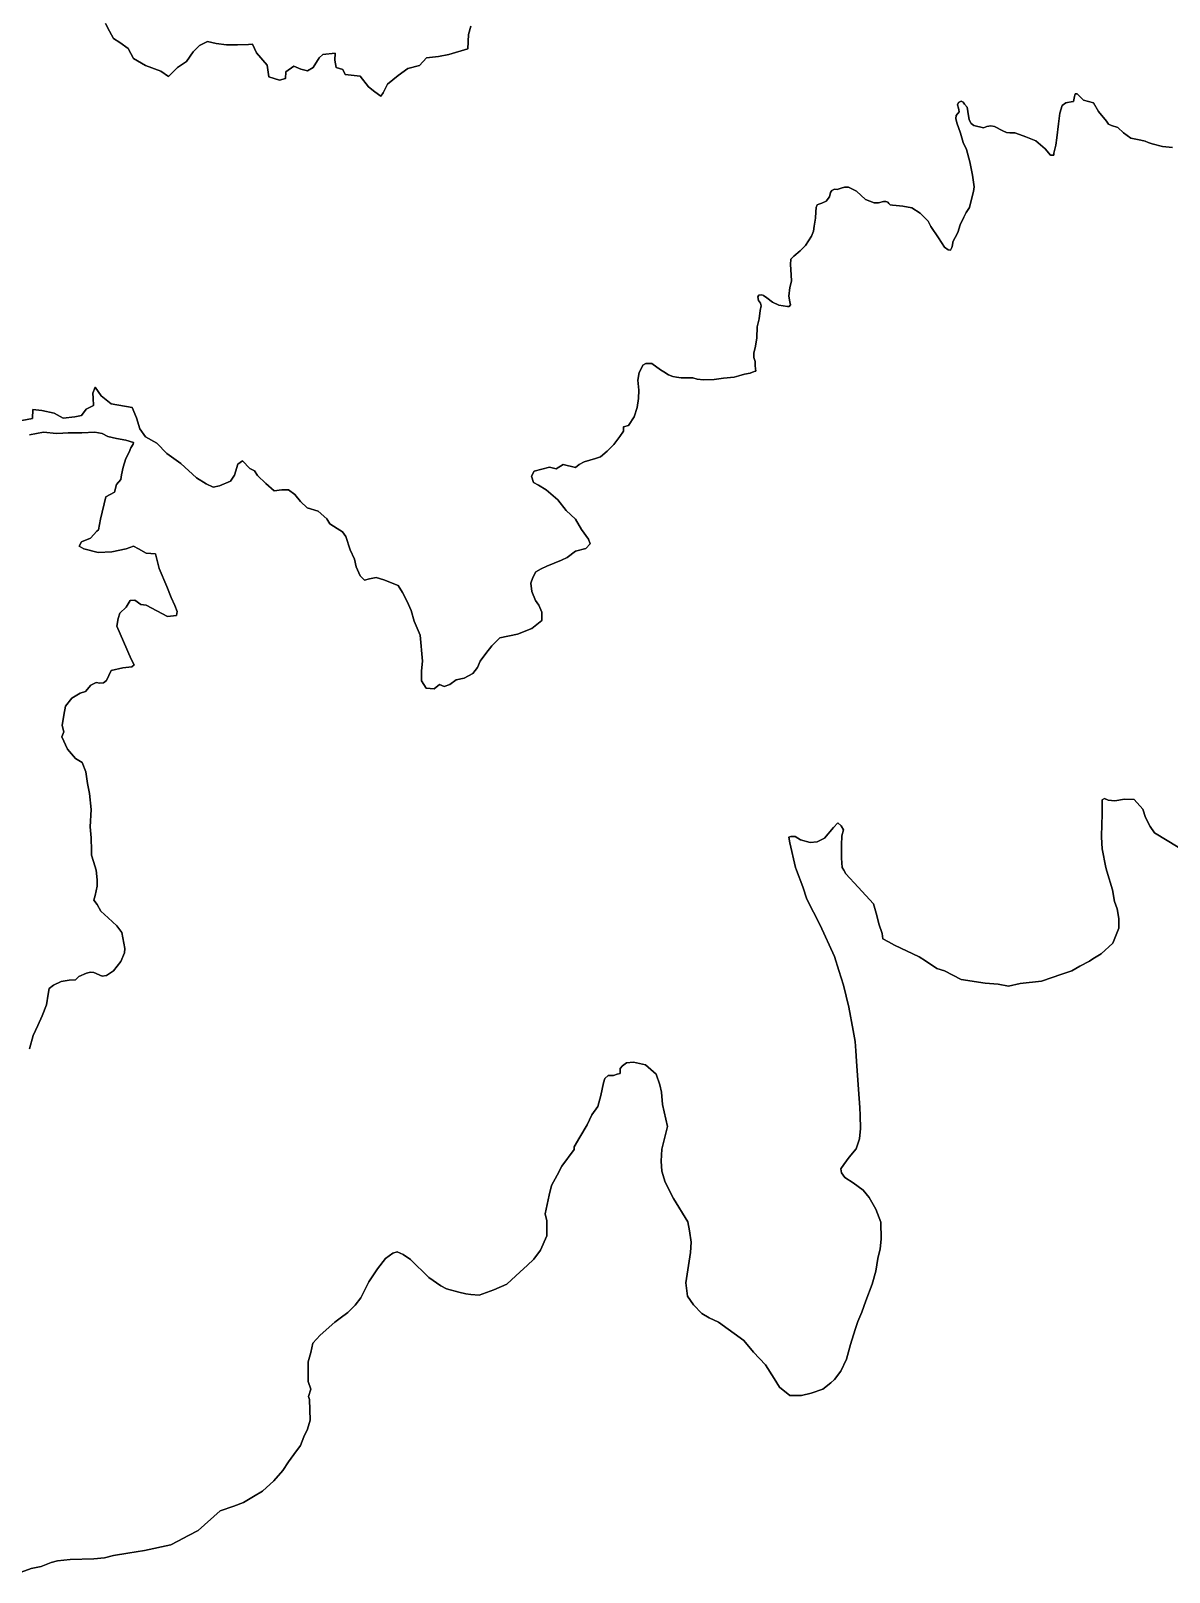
# Model space of a CAD drawing. Header units: inches. Extents: x 141448 to 685535, y 3466439 to 4099221.
# Drawn here: x 452158 to 455704, y 3808095 to 3812897 of the extents above; entities that cross this region are included whole.
import ezdxf

# ---------------------------------------------------------------- set-up
doc = ezdxf.new("R2010")
doc.units = ezdxf.units.IN
doc.header["$MEASUREMENT"] = 0
doc.layers.add('az_county', color=7, linetype='Continuous')

msp = doc.modelspace()

# ---------------------------------------------------------------- linework, layer by layer
at = {"layer": 'az_county'}
for points in [[(453528.75, 3812911.25), (453521.25, 3812885.25), (453519.25, 3812841.25), (453460.53125, 3812823.75), (453427.53125, 3812817.25), (453390.84375, 3812812.75), (453368.84375, 3812789.25), (453332.125, 3812779.25), (453302.75, 3812757.75), (453269.03125, 3812730.5), (453256.125, 3812704.25), (453248.125, 3812693.75), (453229.34375, 3812707.25), (453209.84375, 3812722.25), (453183.75, 3812755.25), (453137.34375, 3812761), (453129.53125, 3812776.75), (453109.4375, 3812782.5), (453104.75, 3812805.25), (453106.625, 3812827.25), (453068.125, 3812823), (453056.53125, 3812812.75), (453038.03125, 3812782.75), (453020.34375, 3812772.5), (452999.53125, 3812777.25), (452977.03125, 3812786.75), (452952.53125, 3812769), (452951.25, 3812748.75), (452932.25, 3812743.5), (452899.34375, 3812754), (452894.03125, 3812790.25), (452860.75, 3812828.75), (452848.625, 3812855), (452835.84375, 3812854.5), (452801.625, 3812853.25), (452767.4375, 3812853.5), (452735.75, 3812857.25), (452708.84375, 3812864.25), (452683.84375, 3812851.25), (452663.53125, 3812831.25), (452643.34375, 3812801.5), (452615.125, 3812783.25), (452586.9375, 3812754.75), (452563.25, 3812771.75), (452515.75, 3812789.25), (452478.03125, 3812811.25), (452461.625, 3812841.75), (452435.53125, 3812861), (452415.4375, 3812873.25), (452402.75, 3812895.75), (452390.625, 3812919.75)], [(452390.625, 3812919.75), (452402.75, 3812895.75), (452415.4375, 3812873.25), (452435.53125, 3812861), (452461.625, 3812841.75), (452478.03125, 3812811.25), (452515.75, 3812789.25), (452563.25, 3812771.75), (452586.9375, 3812754.75), (452615.125, 3812783.25), (452643.34375, 3812801.5), (452663.53125, 3812831.25), (452683.84375, 3812851.25), (452708.84375, 3812864.25), (452735.75, 3812857.25), (452767.4375, 3812853.5), (452801.625, 3812853.25), (452835.84375, 3812854.5), (452848.625, 3812855), (452860.75, 3812828.75), (452894.03125, 3812790.25), (452899.34375, 3812754), (452932.25, 3812743.5), (452951.25, 3812748.75), (452952.53125, 3812769), (452977.03125, 3812786.75), (452999.53125, 3812777.25), (453020.34375, 3812772.5), (453038.03125, 3812782.75), (453056.53125, 3812812.75), (453068.125, 3812823), (453106.625, 3812827.25), (453104.75, 3812805.25), (453109.4375, 3812782.5), (453129.53125, 3812776.75), (453137.34375, 3812761), (453183.75, 3812755.25), (453209.84375, 3812722.25), (453229.34375, 3812707.25), (453248.125, 3812693.75), (453256.125, 3812704.25), (453269.03125, 3812730.5), (453302.75, 3812757.75), (453332.125, 3812779.25), (453368.84375, 3812789.25), (453390.84375, 3812812.75), (453427.53125, 3812817.25), (453460.53125, 3812823.75), (453519.25, 3812841.25), (453521.25, 3812885.25), (453528.75, 3812911.25)], [(452129.53125, 3811683.25), (452163.03125, 3811689.25), (452164.4375, 3811717.5), (452191.84375, 3811713.75), (452230.84375, 3811705.75), (452258.34375, 3811690.25), (452295.53125, 3811695), (452316.34375, 3811698.75), (452330.4375, 3811718.75), (452353.75, 3811730.25), (452351.9375, 3811752.25), (452351.4375, 3811768.25), (452358.25, 3811786.5), (452377.625, 3811759.5), (452408.625, 3811735.5), (452473.84375, 3811723.75), (452487.125, 3811691.25), (452497.34375, 3811656.75), (452515.53125, 3811631.75), (452550.84375, 3811612.75), (452581.25, 3811580.25), (452625.53125, 3811548.75), (452674.25, 3811504), (452704.03125, 3811485.5), (452725.84375, 3811475), (452746.03125, 3811479.75), (452779.75, 3811494.25), (452792.03125, 3811513.25), (452803.125, 3811546.75), (452817.84375, 3811557.25), (452840.34375, 3811533.25), (452854.9375, 3811525.75), (452864.625, 3811511.25), (452890.125, 3811486.75), (452915.625, 3811463.75), (452940.03125, 3811467.5), (452960.25, 3811467.25), (452980.84375, 3811452.75), (452998.4375, 3811430.5), (453019.125, 3811410.75), (453053.25, 3811401), (453080.03125, 3811377), (453089.625, 3811361.25), (453112.25, 3811346.25), (453129.25, 3811336.5), (453139.53125, 3811321.25), (453153.34375, 3811280.25), (453166.625, 3811251.25), (453171.34375, 3811227.5), (453184.03125, 3811198.75), (453197.4375, 3811185.25), (453213.34375, 3811190), (453234.03125, 3811194.25), (453257.25, 3811186.25), (453302.34375, 3811168.75), (453316.25, 3811147.5), (453330.75, 3811118.75), (453342.84375, 3811091.25), (453351.84375, 3811057.5), (453370.53125, 3811014.75), (453378.03125, 3810933.25), (453374.84375, 3810903.25), (453375.34375, 3810872.25), (453389.84375, 3810848.75), (453414.84375, 3810847.5), (453430.75, 3810860.25), (453445.34375, 3810854.75), (453463.125, 3810860.25), (453482.75, 3810875.25), (453508.34375, 3810880.25), (453534.75, 3810894.75), (453550.03125, 3810913.75), (453558.03125, 3810933.75), (453575.25, 3810956.75), (453593.75, 3810981.25), (453619.4375, 3811006.25), (453673.84375, 3811017.75), (453718.4375, 3811035.25), (453749.75, 3811060.25), (453750.4375, 3811085.75), (453740.125, 3811107.75), (453729.84375, 3811122), (453718.34375, 3811150.25), (453715.53125, 3811176.5), (453721.625, 3811193.5), (453730.84375, 3811211.25), (453748.03125, 3811221), (453765.75, 3811229.5), (453811.03125, 3811247.75), (453828.75, 3811256.75), (453854.34375, 3811275.5), (453887.53125, 3811284.75), (453900.34375, 3811298.75), (453894.9375, 3811313.75), (453873.125, 3811343.25), (453854.53125, 3811375.75), (453825.25, 3811402.75), (453799.75, 3811436), (453763.84375, 3811466.75), (453739.53125, 3811482), (453723.75, 3811490), (453717.75, 3811509.75), (453726.34375, 3811524.75), (453774.03125, 3811537.5), (453794.125, 3811532), (453816.75, 3811546.5), (453854.84375, 3811536.5), (453866.25, 3811545.75), (453881.53125, 3811554.25), (453916.9375, 3811564.5), (453932.25, 3811570), (453953.03125, 3811587.75), (453974.53125, 3811608.75), (453992.9375, 3811632.75), (454003.9375, 3811649.75), (454004.03125, 3811663.75), (454019.9375, 3811667.25), (454037.75, 3811694), (454046.9375, 3811723.25), (454051.34375, 3811752), (454052.03125, 3811777.75), (454049.03125, 3811808.75), (454052.84375, 3811832.75), (454062.625, 3811850.25), (454065.03125, 3811855.25), (454074.25, 3811860.25), (454084.03125, 3811860.25), (454093.125, 3811860.25), (454119.9375, 3811841.25), (454129.75, 3811834.75), (454144.34375, 3811825.75), (454158.34375, 3811820.25), (454169.25, 3811817.75), (454183.9375, 3811815.75), (454204.03125, 3811816.25), (454220.53125, 3811816.25), (454233.9375, 3811812), (454254.03125, 3811810.25), (454287.03125, 3811811.25), (454316.34375, 3811814.75), (454348.625, 3811818.25), (454363.34375, 3811821.75), (454381.03125, 3811827.25), (454399.34375, 3811831), (454411.53125, 3811835.25), (454416.4375, 3811837), (454415.84375, 3811845), (454414.625, 3811853.5), (454414.03125, 3811867), (454410.4375, 3811879.25), (454410.53125, 3811892.75), (454415.4375, 3811914.75), (454419.25, 3811940.25), (454421.125, 3811974.5), (454427.34375, 3812000.25), (454429.84375, 3812025.75), (454433.53125, 3812040.5), (454431.125, 3812048.5), (454424.4375, 3812057.25), (454423.25, 3812068.75), (454425.75, 3812073), (454434.84375, 3812074.75), (454440.34375, 3812072.75), (454451.34375, 3812064.75), (454468.9375, 3812052), (454488.4375, 3812042.25), (454515.34375, 3812037.75), (454520.75, 3812038.25), (454524.4375, 3812043.75), (454522.03125, 3812053.25), (454519.75, 3812070.25), (454522.84375, 3812097.75), (454527.75, 3812116.75), (454526.53125, 3812136.75), (454524.84375, 3812169.25), (454526.125, 3812185.25), (454535.34375, 3812195.5), (454554.84375, 3812211.75), (454570.84375, 3812227.75), (454589.84375, 3812257.75), (454595.9375, 3812272.75), (454598.4375, 3812288.75), (454602.84375, 3812313.25), (454603.53125, 3812333.25), (454604.125, 3812346.25), (454607.84375, 3812354.75), (454612.75, 3812357.25), (454621.84375, 3812360.25), (454635.9375, 3812366.25), (454646.34375, 3812380.25), (454649.4375, 3812393.75), (454653.125, 3812399.75), (454661.625, 3812403.5), (454670.25, 3812402.25), (454682.4375, 3812406.5), (454692.84375, 3812409.5), (454705.03125, 3812409.5), (454730.53125, 3812397.25), (454758.53125, 3812372), (454785.34375, 3812361.5), (454798.84375, 3812360.75), (454814.03125, 3812365.25), (454821.34375, 3812365), (454827.53125, 3812363.75), (454831.125, 3812359.5), (454835.34375, 3812355.25), (454842.03125, 3812354), (454853.75, 3812352.75), (454875.03125, 3812351.25), (454903.03125, 3812345.75), (454928.625, 3812328.75), (454953.53125, 3812304.25), (454961.4375, 3812287.75), (454985.125, 3812252), (455003.9375, 3812223.25), (455016.125, 3812214.75), (455022.84375, 3812213.25), (455027.125, 3812222), (455029.53125, 3812229.25), (455030.25, 3812238.5), (455032.03125, 3812244), (455037.625, 3812253.25), (455045.53125, 3812268.25), (455053.53125, 3812292.75), (455064.625, 3812316), (455071.34375, 3812331.25), (455081.84375, 3812346.5), (455089.84375, 3812377), (455094.84375, 3812396.5), (455096.75, 3812411.25), (455091.34375, 3812447.25), (455082.84375, 3812488.75), (455073.25, 3812527.25), (455062.34375, 3812549.5), (455054.53125, 3812577.75), (455042.34375, 3812610), (455039.34375, 3812623.5), (455040.625, 3812633.25), (455049.84375, 3812644.75), (455048.625, 3812651), (455048.03125, 3812656.5), (455045.03125, 3812666.25), (455048.03125, 3812674.25), (455056.03125, 3812677.75), (455062.125, 3812674.75), (455066.34375, 3812668.75), (455074.84375, 3812658.75), (455077.34375, 3812645.25), (455080.84375, 3812620.25), (455086.9375, 3812608.75), (455096.03125, 3812601.75), (455125.9375, 3812594.5), (455135.75, 3812598.75), (455148.53125, 3812601.25), (455160.125, 3812599.25), (455185.75, 3812585.75), (455197.84375, 3812580.25), (455208.25, 3812579.5), (455223.53125, 3812578.75), (455238.125, 3812574), (455257.625, 3812566.5), (455289.34375, 3812554.25), (455317.84375, 3812529.75), (455334.9375, 3812510), (455344.75, 3812509.25), (455344.75, 3812516.25), (455351.53125, 3812540.5), (455354.03125, 3812563.25), (455359.625, 3812607.25), (455364.03125, 3812640.75), (455370.84375, 3812664), (455381.84375, 3812672.5), (455387.84375, 3812673.25), (455398.84375, 3812675.5), (455406.25, 3812677.25), (455407.4375, 3812682.25), (455409.34375, 3812692), (455411.25, 3812700.5), (455417.84375, 3812700.5), (455437.34375, 3812680.75), (455468.53125, 3812672.25), (455483.625, 3812645.25), (455509.125, 3812615.75), (455515.25, 3812606.75), (455524.34375, 3812601.75), (455543.84375, 3812595.5), (455561.53125, 3812579), (455585.25, 3812563), (455616.34375, 3812556.25), (455629.125, 3812553.75), (455638.84375, 3812549.25), (455651.03125, 3812544.5), (455683.34375, 3812537), (455714.4375, 3812533.25)], [(455714.4375, 3812533.25), (455683.34375, 3812537), (455651.03125, 3812544.5), (455638.84375, 3812549.25), (455629.125, 3812553.75), (455616.34375, 3812556.25), (455585.25, 3812563), (455561.53125, 3812579), (455543.84375, 3812595.5), (455524.34375, 3812601.75), (455515.25, 3812606.75), (455509.125, 3812615.75), (455483.625, 3812645.25), (455468.53125, 3812672.25), (455437.34375, 3812680.75), (455417.84375, 3812700.5), (455411.25, 3812700.5), (455409.34375, 3812692), (455407.4375, 3812682.25), (455406.25, 3812677.25), (455398.84375, 3812675.5), (455387.84375, 3812673.25), (455381.84375, 3812672.5), (455370.84375, 3812664), (455364.03125, 3812640.75), (455359.625, 3812607.25), (455354.03125, 3812563.25), (455351.53125, 3812540.5), (455344.75, 3812516.25), (455344.75, 3812509.25), (455334.9375, 3812510), (455317.84375, 3812529.75), (455289.34375, 3812554.25), (455257.625, 3812566.5), (455238.125, 3812574), (455223.53125, 3812578.75), (455208.25, 3812579.5), (455197.84375, 3812580.25), (455185.75, 3812585.75), (455160.125, 3812599.25), (455148.53125, 3812601.25), (455135.75, 3812598.75), (455125.9375, 3812594.5), (455096.03125, 3812601.75), (455086.9375, 3812608.75), (455080.84375, 3812620.25), (455077.34375, 3812645.25), (455074.84375, 3812658.75), (455066.34375, 3812668.75), (455062.125, 3812674.75), (455056.03125, 3812677.75), (455048.03125, 3812674.25), (455045.03125, 3812666.25), (455048.03125, 3812656.5), (455048.625, 3812651), (455049.84375, 3812644.75), (455040.625, 3812633.25), (455039.34375, 3812623.5), (455042.34375, 3812610), (455054.53125, 3812577.75), (455062.34375, 3812549.5), (455073.25, 3812527.25), (455082.84375, 3812488.75), (455091.34375, 3812447.25), (455096.75, 3812411.25), (455094.84375, 3812396.5), (455089.84375, 3812377), (455081.84375, 3812346.5), (455071.34375, 3812331.25), (455064.625, 3812316), (455053.53125, 3812292.75), (455045.53125, 3812268.25), (455037.625, 3812253.25), (455032.03125, 3812244), (455030.25, 3812238.5), (455029.53125, 3812229.25), (455027.125, 3812222), (455022.84375, 3812213.25), (455016.125, 3812214.75), (455003.9375, 3812223.25), (454985.125, 3812252), (454961.4375, 3812287.75), (454953.53125, 3812304.25), (454928.625, 3812328.75), (454903.03125, 3812345.75), (454875.03125, 3812351.25), (454853.75, 3812352.75), (454842.03125, 3812354), (454835.34375, 3812355.25), (454831.125, 3812359.5), (454827.53125, 3812363.75), (454821.34375, 3812365), (454814.03125, 3812365.25), (454798.84375, 3812360.75), (454785.34375, 3812361.5), (454758.53125, 3812372), (454730.53125, 3812397.25), (454705.03125, 3812409.5), (454692.84375, 3812409.5), (454682.4375, 3812406.5), (454670.25, 3812402.25), (454661.625, 3812403.5), (454653.125, 3812399.75), (454649.4375, 3812393.75), (454646.34375, 3812380.25), (454635.9375, 3812366.25), (454621.84375, 3812360.25), (454612.75, 3812357.25), (454607.84375, 3812354.75), (454604.125, 3812346.25), (454603.53125, 3812333.25), (454602.84375, 3812313.25), (454598.4375, 3812288.75), (454595.9375, 3812272.75), (454589.84375, 3812257.75), (454570.84375, 3812227.75), (454554.84375, 3812211.75), (454535.34375, 3812195.5), (454526.125, 3812185.25), (454524.84375, 3812169.25), (454526.53125, 3812136.75), (454527.75, 3812116.75), (454522.84375, 3812097.75), (454519.75, 3812070.25), (454522.03125, 3812053.25), (454524.4375, 3812043.75), (454520.75, 3812038.25), (454515.34375, 3812037.75), (454488.4375, 3812042.25), (454468.9375, 3812052), (454451.34375, 3812064.75), (454440.34375, 3812072.75), (454434.84375, 3812074.75), (454425.75, 3812073), (454423.25, 3812068.75), (454424.4375, 3812057.25), (454431.125, 3812048.5), (454433.53125, 3812040.5), (454429.84375, 3812025.75), (454427.34375, 3812000.25), (454421.125, 3811974.5), (454419.25, 3811940.25), (454415.4375, 3811914.75), (454410.53125, 3811892.75), (454410.4375, 3811879.25), (454414.03125, 3811867), (454414.625, 3811853.5), (454415.84375, 3811845), (454416.4375, 3811837), (454411.53125, 3811835.25), (454399.34375, 3811831), (454381.03125, 3811827.25), (454363.34375, 3811821.75), (454348.625, 3811818.25), (454316.34375, 3811814.75), (454287.03125, 3811811.25), (454254.03125, 3811810.25), (454233.9375, 3811812), (454220.53125, 3811816.25), (454204.03125, 3811816.25), (454183.9375, 3811815.75), (454169.25, 3811817.75), (454158.34375, 3811820.25), (454144.34375, 3811825.75), (454129.75, 3811834.75), (454119.9375, 3811841.25), (454093.125, 3811860.25), (454084.03125, 3811860.25), (454074.25, 3811860.25), (454065.03125, 3811855.25), (454062.625, 3811850.25), (454052.84375, 3811832.75), (454049.03125, 3811808.75), (454052.03125, 3811777.75), (454051.34375, 3811752), (454046.9375, 3811723.25), (454037.75, 3811694), (454019.9375, 3811667.25), (454004.03125, 3811663.75), (454003.9375, 3811649.75), (453992.9375, 3811632.75), (453974.53125, 3811608.75), (453953.03125, 3811587.75), (453932.25, 3811570), (453916.9375, 3811564.5), (453881.53125, 3811554.25), (453866.25, 3811545.75), (453854.84375, 3811536.5), (453816.75, 3811546.5), (453794.125, 3811532), (453774.03125, 3811537.5), (453726.34375, 3811524.75), (453717.75, 3811509.75), (453723.75, 3811490), (453739.53125, 3811482), (453763.84375, 3811466.75), (453799.75, 3811436), (453825.25, 3811402.75), (453854.53125, 3811375.75), (453873.125, 3811343.25), (453894.9375, 3811313.75), (453900.34375, 3811298.75), (453887.53125, 3811284.75), (453854.34375, 3811275.5), (453828.75, 3811256.75), (453811.03125, 3811247.75), (453765.75, 3811229.5), (453748.03125, 3811221), (453730.84375, 3811211.25), (453721.625, 3811193.5), (453715.53125, 3811176.5), (453718.34375, 3811150.25), (453729.84375, 3811122), (453740.125, 3811107.75), (453750.4375, 3811085.75), (453749.75, 3811060.25), (453718.4375, 3811035.25), (453673.84375, 3811017.75), (453619.4375, 3811006.25), (453593.75, 3810981.25), (453575.25, 3810956.75), (453558.03125, 3810933.75), (453550.03125, 3810913.75), (453534.75, 3810894.75), (453508.34375, 3810880.25), (453482.75, 3810875.25), (453463.125, 3810860.25), (453445.34375, 3810854.75), (453430.75, 3810860.25), (453414.84375, 3810847.5), (453389.84375, 3810848.75), (453375.34375, 3810872.25), (453374.84375, 3810903.25), (453378.03125, 3810933.25), (453370.53125, 3811014.75), (453351.84375, 3811057.5), (453342.84375, 3811091.25), (453330.75, 3811118.75), (453316.25, 3811147.5), (453302.34375, 3811168.75), (453257.25, 3811186.25), (453234.03125, 3811194.25), (453213.34375, 3811190), (453197.4375, 3811185.25), (453184.03125, 3811198.75), (453171.34375, 3811227.5), (453166.625, 3811251.25), (453153.34375, 3811280.25), (453139.53125, 3811321.25), (453129.25, 3811336.5), (453112.25, 3811346.25), (453089.625, 3811361.25), (453080.03125, 3811377), (453053.25, 3811401), (453019.125, 3811410.75), (452998.4375, 3811430.5), (452980.84375, 3811452.75), (452960.25, 3811467.25), (452940.03125, 3811467.5), (452915.625, 3811463.75), (452890.125, 3811486.75), (452864.625, 3811511.25), (452854.9375, 3811525.75), (452840.34375, 3811533.25), (452817.84375, 3811557.25), (452803.125, 3811546.75), (452792.03125, 3811513.25), (452779.75, 3811494.25), (452746.03125, 3811479.75), (452725.84375, 3811475), (452704.03125, 3811485.5), (452674.25, 3811504), (452625.53125, 3811548.75), (452581.25, 3811580.25), (452550.84375, 3811612.75), (452515.53125, 3811631.75), (452497.34375, 3811656.75), (452487.125, 3811691.25), (452473.84375, 3811723.75), (452408.625, 3811735.5), (452377.625, 3811759.5), (452358.25, 3811786.5), (452351.4375, 3811768.25), (452351.9375, 3811752.25), (452353.75, 3811730.25), (452330.4375, 3811718.75), (452316.34375, 3811698.75), (452295.53125, 3811695), (452258.34375, 3811690.25), (452230.84375, 3811705.75), (452191.84375, 3811713.75), (452164.4375, 3811717.5), (452163.03125, 3811689.25), (452129.53125, 3811683.25)], [(452154.03125, 3809725.75), (452165.25, 3809766.75), (452179.4375, 3809798.75), (452193.03125, 3809828.75), (452206.625, 3809862.25), (452211.75, 3809896), (452214.84375, 3809913.75), (452228.34375, 3809924.25), (452252.53125, 3809935.5), (452277.84375, 3809939.25), (452297.34375, 3809940.25), (452307.125, 3809950.75), (452331.625, 3809961.75), (452344.4375, 3809964), (452354.25, 3809963.75), (452380.34375, 3809952.25), (452393.84375, 3809954), (452415.84375, 3809968.75), (452438.53125, 3809997.75), (452450.34375, 3810024.75), (452451.03125, 3810038.25), (452441.4375, 3810088.25), (452425.75, 3810108.5), (452398.9375, 3810133.75), (452375.84375, 3810154), (452364.34375, 3810174.75), (452354.03125, 3810188.75), (452358.4375, 3810203.75), (452364.75, 3810232.25), (452364.75, 3810251.75), (452361.25, 3810282.25), (452352.84375, 3810309.25), (452346.84375, 3810329), (452347.53125, 3810343.75), (452346.53125, 3810382.75), (452343.03125, 3810417), (452345.75, 3810471.25), (452341.03125, 3810521), (452335.125, 3810552.25), (452329.84375, 3810588.75), (452317.75, 3810617.75), (452297.625, 3810630.5), (452272.25, 3810658.75), (452255.03125, 3810698), (452260.84375, 3810712.75), (452255.25, 3810732.75), (452261.03125, 3810764.75), (452266.125, 3810793.25), (452285.75, 3810817.75), (452312.03125, 3810833.5), (452327.9375, 3810838.75), (452345.125, 3810858.25), (452361.75, 3810866.75), (452372.625, 3810865), (452384.25, 3810865.75), (452393.4375, 3810873.5), (452408.25, 3810904.75), (452444.25, 3810913), (452472.9375, 3810915.25), (452480.34375, 3810921.5), (452470.625, 3810939.75), (452447.125, 3810994.25), (452426.03125, 3811042.75), (452430.34375, 3811066), (452435.34375, 3811082.5), (452455.53125, 3811101.25), (452467.25, 3811122.75), (452481.9375, 3811123.25), (452500.75, 3811110.25), (452517.84375, 3811107.75), (452583.53125, 3811072.25), (452611.75, 3811075.75), (452613.53125, 3811088.5), (452606.34375, 3811106.25), (452595.4375, 3811131.25), (452582.25, 3811165.75), (452558.03125, 3811222), (452546.75, 3811267.75), (452517.4375, 3811270.25), (452493.75, 3811283.25), (452477.84375, 3811292), (452454.625, 3811283.5), (452410.625, 3811273.75), (452367.34375, 3811271.75), (452322.84375, 3811283.25), (452308.84375, 3811292), (452316.25, 3811304.75), (452344.34375, 3811317), (452364.03125, 3811338.25), (452368.84375, 3811342.5), (452375.125, 3811375.5), (452391.34375, 3811445.75), (452418.25, 3811459.75), (452424.53125, 3811483.5), (452438.03125, 3811498.75), (452440.53125, 3811514), (452446.125, 3811537.25), (452453.53125, 3811564.25), (452464.625, 3811584.75), (452469.53125, 3811597.75), (452477.03125, 3811609.25), (452477.625, 3811614.75), (452453.84375, 3811622.25), (452425.25, 3811627.25), (452398.34375, 3811632.75), (452380.125, 3811642.75), (452357.53125, 3811646.5), (452316.625, 3811644.25), (452274.53125, 3811644.75), (452258.125, 3811643.75), (452237.9375, 3811642.75), (452197.03125, 3811646.5), (452153.75, 3811638.25)], [(452153.75, 3811638.25), (452197.03125, 3811646.5), (452237.9375, 3811642.75), (452258.125, 3811643.75), (452274.53125, 3811644.75), (452316.625, 3811644.25), (452357.53125, 3811646.5), (452380.125, 3811642.75), (452398.34375, 3811632.75), (452425.25, 3811627.25), (452453.84375, 3811622.25), (452477.625, 3811614.75), (452477.03125, 3811609.25), (452469.53125, 3811597.75), (452464.625, 3811584.75), (452453.53125, 3811564.25), (452446.125, 3811537.25), (452440.53125, 3811514), (452438.03125, 3811498.75), (452424.53125, 3811483.5), (452418.25, 3811459.75), (452391.34375, 3811445.75), (452375.125, 3811375.5), (452368.84375, 3811342.5), (452364.03125, 3811338.25), (452344.34375, 3811317), (452316.25, 3811304.75), (452308.84375, 3811292), (452322.84375, 3811283.25), (452367.34375, 3811271.75), (452410.625, 3811273.75), (452454.625, 3811283.5), (452477.84375, 3811292), (452493.75, 3811283.25), (452517.4375, 3811270.25), (452546.75, 3811267.75), (452558.03125, 3811222), (452582.25, 3811165.75), (452595.4375, 3811131.25), (452606.34375, 3811106.25), (452613.53125, 3811088.5), (452611.75, 3811075.75), (452583.53125, 3811072.25), (452517.84375, 3811107.75), (452500.75, 3811110.25), (452481.9375, 3811123.25), (452467.25, 3811122.75), (452455.53125, 3811101.25), (452435.34375, 3811082.5), (452430.34375, 3811066), (452426.03125, 3811042.75), (452447.125, 3810994.25), (452470.625, 3810939.75), (452480.34375, 3810921.5), (452472.9375, 3810915.25), (452444.25, 3810913), (452408.25, 3810904.75), (452393.4375, 3810873.5), (452384.25, 3810865.75), (452372.625, 3810865), (452361.75, 3810866.75), (452345.125, 3810858.25), (452327.9375, 3810838.75), (452312.03125, 3810833.5), (452285.75, 3810817.75), (452266.125, 3810793.25), (452261.03125, 3810764.75), (452255.25, 3810732.75), (452260.84375, 3810712.75), (452255.03125, 3810698), (452272.25, 3810658.75), (452297.625, 3810630.5), (452317.75, 3810617.75), (452329.84375, 3810588.75), (452335.125, 3810552.25), (452341.03125, 3810521), (452345.75, 3810471.25), (452343.03125, 3810417), (452346.53125, 3810382.75), (452347.53125, 3810343.75), (452346.84375, 3810329), (452352.84375, 3810309.25), (452361.25, 3810282.25), (452364.75, 3810251.75), (452364.75, 3810232.25), (452358.4375, 3810203.75), (452354.03125, 3810188.75), (452364.34375, 3810174.75), (452375.84375, 3810154), (452398.9375, 3810133.75), (452425.75, 3810108.5), (452441.4375, 3810088.25), (452451.03125, 3810038.25), (452450.34375, 3810024.75), (452438.53125, 3809997.75), (452415.84375, 3809968.75), (452393.84375, 3809954), (452380.34375, 3809952.25), (452354.25, 3809963.75), (452344.4375, 3809964), (452331.625, 3809961.75), (452307.125, 3809950.75), (452297.34375, 3809940.25), (452277.84375, 3809939.25), (452252.53125, 3809935.5), (452228.34375, 3809924.25), (452214.84375, 3809913.75), (452211.75, 3809896), (452206.625, 3809862.25), (452193.03125, 3809828.75), (452179.4375, 3809798.75), (452165.25, 3809766.75), (452154.03125, 3809725.75)], [(455732.53125, 3810353.5), (455658.25, 3810399), (455645.53125, 3810418), (455630.9375, 3810446.75), (455622.4375, 3810471.75), (455595.125, 3810502.5), (455564.625, 3810503.25), (455534.75, 3810497.75), (455514.53125, 3810500.25), (455503.03125, 3810505.75), (455495.75, 3810501), (455495.53125, 3810453.75), (455494.25, 3810426.25), (455493.4375, 3810385.5), (455495.84375, 3810348.25), (455507.25, 3810290.75), (455510.53125, 3810279.25), (455527.75, 3810220.75), (455534.34375, 3810184.75), (455542.25, 3810161.5), (455546.9375, 3810131.75), (455547.4375, 3810101.75), (455529.03125, 3810055.25), (455492.34375, 3810021.75), (455466.53125, 3810005.5), (455455.625, 3809998.75), (455425.75, 3809982.75), (455400.625, 3809968.25), (455369.53125, 3809958), (455306.53125, 3809936.75), (455240.03125, 3809929), (455203.4375, 3809920.75), (455171.125, 3809926.75), (455130.84375, 3809930), (455055.84375, 3809941.75), (455004.75, 3809968.25), (454980.34375, 3809976.25), (454945.625, 3809999.75), (454925.53125, 3810012), (454848.125, 3810048.25), (454829.84375, 3810058.75), (454812.25, 3810068.75), (454809.84375, 3810085.25), (454800.125, 3810115.25), (454793.53125, 3810141.25), (454783.25, 3810177.5), (454735.84375, 3810229), (454696.9375, 3810270.75), (454691.03125, 3810281.75), (454686.03125, 3810290.75), (454683.03125, 3810319.75), (454683.25, 3810360), (454684.53125, 3810388.75), (454690.03125, 3810407.75), (454682.75, 3810420.5), (454671.84375, 3810429.25), (454658.34375, 3810415.25), (454630.25, 3810381.75), (454607.53125, 3810370.75), (454585.625, 3810368.75), (454555.75, 3810376.75), (454538.75, 3810386.75), (454525.84375, 3810386.75), (454519.75, 3810385), (454522.75, 3810367.25), (454540.25, 3810290.25), (454543.25, 3810282), (454563.25, 3810230.25), (454575.84375, 3810192.25), (454617.125, 3810110.75), (454661.34375, 3810013.5), (454675.25, 3809970), (454689.75, 3809923.5), (454706.03125, 3809855), (454719.84375, 3809782.75), (454726.34375, 3809748.75), (454728.125, 3809719.25), (454729.84375, 3809686.75), (454736.25, 3809599.25), (454741.03125, 3809543.25), (454741.53125, 3809518.25), (454742.625, 3809477.25), (454739.4375, 3809445.25), (454729.53125, 3809413.75), (454707.53125, 3809388), (454690.34375, 3809365.5), (454681.25, 3809352), (454683.53125, 3809339.75), (454693.9375, 3809325.25), (454719.53125, 3809308.5), (454750.53125, 3809285.25), (454769.34375, 3809262.5), (454790.625, 3809226.25), (454805.75, 3809186), (454806.75, 3809132.25), (454803.625, 3809102.25), (454796.84375, 3809072.25), (454790.03125, 3809032.75), (454778.84375, 3808992.75), (454759.25, 3808940.25), (454746.84375, 3808905.75), (454734.53125, 3808875.75), (454726.53125, 3808850.75), (454711.75, 3808804.75), (454698.84375, 3808758.5), (454681.625, 3808721.25), (454661.34375, 3808695.75), (454650.34375, 3808685.25), (454625.34375, 3808665.75), (454589.25, 3808653.25), (454558.75, 3808645.75), (454522.75, 3808646), (454489.84375, 3808671.75), (454473.25, 3808698.25), (454446.84375, 3808741), (454409.125, 3808780.75), (454379.34375, 3808817), (454300.25, 3808874.25), (454270.9375, 3808887.75), (454248.4375, 3808901.25), (454222.84375, 3808928.25), (454203.4375, 3808955.25), (454198.03125, 3808996.25), (454213.03125, 3809091.25), (454215.53125, 3809123.75), (454210.25, 3809158.75), (454204.84375, 3809186.75), (454159.84375, 3809259), (454134.4375, 3809309.75), (454123.53125, 3809344.75), (454121.25, 3809375.25), (454123.75, 3809413.25), (454141.75, 3809484), (454126.03125, 3809552.5), (454123.125, 3809590.5), (454117.03125, 3809613.25), (454105.625, 3809646.25), (454072.75, 3809675.75), (454035.53125, 3809683.75), (454013.625, 3809682.5), (454000.75, 3809672.75), (453994.25, 3809664.75), (453994.125, 3809648.5), (453985.03125, 3809646.25), (453973.4375, 3809642.25), (453956.34375, 3809642.75), (453946.53125, 3809633), (453941.53125, 3809619.75), (453933.4375, 3809580.5), (453924.75, 3809545.75), (453905.75, 3809520.25), (453890.84375, 3809489), (453868.125, 3809450.5), (453850.53125, 3809420), (453850.53125, 3809412), (453812.125, 3809359.75), (453797.34375, 3809332.25), (453780.125, 3809299.75), (453772.625, 3809269.75), (453760.25, 3809211.75), (453765.53125, 3809189.75), (453765.9375, 3809143.25), (453745.53125, 3809098.75), (453725.34375, 3809070.25), (453704.4375, 3809050.75), (453682.34375, 3809030.75), (453641.34375, 3808992.75), (453600.34375, 3808975.25), (453555.125, 3808958.25), (453528.25, 3808960.75), (453513.03125, 3808962.75), (453491.03125, 3808967.75), (453452.75, 3808978.25), (453435.625, 3808987.75), (453397.9375, 3809012.75), (453340.84375, 3809069.25), (453317.75, 3809084.75), (453299.4375, 3809092.75), (453286.03125, 3809089), (453262.75, 3809072), (453237.53125, 3809039.75), (453211.125, 3809000.25), (453186.53125, 3808950), (453168.03125, 3808927.5), (453146.03125, 3808903.75), (453122.03125, 3808886.25), (453104.9375, 3808873.75), (453059.53125, 3808833.25), (453036.84375, 3808808.75), (453030.625, 3808779.5), (453021.9375, 3808750.75), (453021.84375, 3808724.5), (453021.9375, 3808709.25), (453022.25, 3808689), (453030.75, 3808665.25), (453023.25, 3808642.5), (453026.25, 3808632.75), (453027.75, 3808568.5), (453020.34375, 3808541.25), (453008.03125, 3808516.75), (452998.125, 3808490.25), (452977.84375, 3808462.25), (452960.625, 3808439.25), (452943.34375, 3808412.25), (452915.25, 3808380.25), (452879.625, 3808347.75), (452852.03125, 3808330.75), (452820.84375, 3808312), (452790.34375, 3808300.5), (452747.53125, 3808286), (452678.84375, 3808225.25), (452648.84375, 3808209.75), (452615.84375, 3808191.75), (452593.84375, 3808180.75), (452512.53125, 3808163.25), (452460.75, 3808154.25), (452416.03125, 3808147.25), (452388.03125, 3808140), (452353.84375, 3808137.25), (452280.53125, 3808134.25), (452241.53125, 3808130.75), (452221.9375, 3808125.25), (452190.75, 3808113.25), (452159.53125, 3808106.75), (452127.84375, 3808095.25)], [(452127.84375, 3808095.25), (452159.53125, 3808106.75), (452190.75, 3808113.25), (452221.9375, 3808125.25), (452241.53125, 3808130.75), (452280.53125, 3808134.25), (452353.84375, 3808137.25), (452388.03125, 3808140), (452416.03125, 3808147.25), (452460.75, 3808154.25), (452512.53125, 3808163.25), (452593.84375, 3808180.75), (452615.84375, 3808191.75), (452648.84375, 3808209.75), (452678.84375, 3808225.25), (452747.53125, 3808286), (452790.34375, 3808300.5), (452820.84375, 3808312), (452852.03125, 3808330.75), (452879.625, 3808347.75), (452915.25, 3808380.25), (452943.34375, 3808412.25), (452960.625, 3808439.25), (452977.84375, 3808462.25), (452998.125, 3808490.25), (453008.03125, 3808516.75), (453020.34375, 3808541.25), (453027.75, 3808568.5), (453026.25, 3808632.75), (453023.25, 3808642.5), (453030.75, 3808665.25), (453022.25, 3808689), (453021.9375, 3808709.25), (453021.84375, 3808724.5), (453021.9375, 3808750.75), (453030.625, 3808779.5), (453036.84375, 3808808.75), (453059.53125, 3808833.25), (453104.9375, 3808873.75), (453122.03125, 3808886.25), (453146.03125, 3808903.75), (453168.03125, 3808927.5), (453186.53125, 3808950), (453211.125, 3809000.25), (453237.53125, 3809039.75), (453262.75, 3809072), (453286.03125, 3809089), (453299.4375, 3809092.75), (453317.75, 3809084.75), (453340.84375, 3809069.25), (453397.9375, 3809012.75), (453435.625, 3808987.75), (453452.75, 3808978.25), (453491.03125, 3808967.75), (453513.03125, 3808962.75), (453528.25, 3808960.75), (453555.125, 3808958.25), (453600.34375, 3808975.25), (453641.34375, 3808992.75), (453682.34375, 3809030.75), (453704.4375, 3809050.75), (453725.34375, 3809070.25), (453745.53125, 3809098.75), (453765.9375, 3809143.25), (453765.53125, 3809189.75), (453760.25, 3809211.75), (453772.625, 3809269.75), (453780.125, 3809299.75), (453797.34375, 3809332.25), (453812.125, 3809359.75), (453850.53125, 3809412), (453850.53125, 3809420), (453868.125, 3809450.5), (453890.84375, 3809489), (453905.75, 3809520.25), (453924.75, 3809545.75), (453933.4375, 3809580.5), (453941.53125, 3809619.75), (453946.53125, 3809633), (453956.34375, 3809642.75), (453973.4375, 3809642.25), (453985.03125, 3809646.25), (453994.125, 3809648.5), (453994.25, 3809664.75), (454000.75, 3809672.75), (454013.625, 3809682.5), (454035.53125, 3809683.75), (454072.75, 3809675.75), (454105.625, 3809646.25), (454117.03125, 3809613.25), (454123.125, 3809590.5), (454126.03125, 3809552.5), (454141.75, 3809484), (454123.75, 3809413.25), (454121.25, 3809375.25), (454123.53125, 3809344.75), (454134.4375, 3809309.75), (454159.84375, 3809259), (454204.84375, 3809186.75), (454210.25, 3809158.75), (454215.53125, 3809123.75), (454213.03125, 3809091.25), (454198.03125, 3808996.25), (454203.4375, 3808955.25), (454222.84375, 3808928.25), (454248.4375, 3808901.25), (454270.9375, 3808887.75), (454300.25, 3808874.25), (454379.34375, 3808817), (454409.125, 3808780.75), (454446.84375, 3808741), (454473.25, 3808698.25), (454489.84375, 3808671.75), (454522.75, 3808646), (454558.75, 3808645.75), (454589.25, 3808653.25), (454625.34375, 3808665.75), (454650.34375, 3808685.25), (454661.34375, 3808695.75), (454681.625, 3808721.25), (454698.84375, 3808758.5), (454711.75, 3808804.75), (454726.53125, 3808850.75), (454734.53125, 3808875.75), (454746.84375, 3808905.75), (454759.25, 3808940.25), (454778.84375, 3808992.75), (454790.03125, 3809032.75), (454796.84375, 3809072.25), (454803.625, 3809102.25), (454806.75, 3809132.25), (454805.75, 3809186), (454790.625, 3809226.25), (454769.34375, 3809262.5), (454750.53125, 3809285.25), (454719.53125, 3809308.5), (454693.9375, 3809325.25), (454683.53125, 3809339.75), (454681.25, 3809352), (454690.34375, 3809365.5), (454707.53125, 3809388), (454729.53125, 3809413.75), (454739.4375, 3809445.25), (454742.625, 3809477.25), (454741.53125, 3809518.25), (454741.03125, 3809543.25), (454736.25, 3809599.25), (454729.84375, 3809686.75), (454728.125, 3809719.25), (454726.34375, 3809748.75), (454719.84375, 3809782.75), (454706.03125, 3809855), (454689.75, 3809923.5), (454675.25, 3809970), (454661.34375, 3810013.5), (454617.125, 3810110.75), (454575.84375, 3810192.25), (454563.25, 3810230.25), (454543.25, 3810282), (454540.25, 3810290.25), (454522.75, 3810367.25), (454519.75, 3810385), (454525.84375, 3810386.75), (454538.75, 3810386.75), (454555.75, 3810376.75), (454585.625, 3810368.75), (454607.53125, 3810370.75), (454630.25, 3810381.75), (454658.34375, 3810415.25), (454671.84375, 3810429.25), (454682.75, 3810420.5), (454690.03125, 3810407.75), (454684.53125, 3810388.75), (454683.25, 3810360), (454683.03125, 3810319.75), (454686.03125, 3810290.75), (454691.03125, 3810281.75), (454696.9375, 3810270.75), (454735.84375, 3810229), (454783.25, 3810177.5), (454793.53125, 3810141.25), (454800.125, 3810115.25), (454809.84375, 3810085.25), (454812.25, 3810068.75), (454829.84375, 3810058.75), (454848.125, 3810048.25), (454925.53125, 3810012), (454945.625, 3809999.75), (454980.34375, 3809976.25), (455004.75, 3809968.25), (455055.84375, 3809941.75), (455130.84375, 3809930), (455171.125, 3809926.75), (455203.4375, 3809920.75), (455240.03125, 3809929), (455306.53125, 3809936.75), (455369.53125, 3809958), (455400.625, 3809968.25), (455425.75, 3809982.75), (455455.625, 3809998.75), (455466.53125, 3810005.5), (455492.34375, 3810021.75), (455529.03125, 3810055.25), (455547.4375, 3810101.75), (455546.9375, 3810131.75), (455542.25, 3810161.5), (455534.34375, 3810184.75), (455527.75, 3810220.75), (455510.53125, 3810279.25), (455507.25, 3810290.75), (455495.84375, 3810348.25), (455493.4375, 3810385.5), (455494.25, 3810426.25), (455495.53125, 3810453.75), (455495.75, 3810501), (455503.03125, 3810505.75), (455514.53125, 3810500.25), (455534.75, 3810497.75), (455564.625, 3810503.25), (455595.125, 3810502.5), (455622.4375, 3810471.75), (455630.9375, 3810446.75), (455645.53125, 3810418), (455658.25, 3810399), (455732.53125, 3810353.5)]]:
    msp.add_lwpolyline(points, dxfattribs=at)

doc.saveas('drawing.dxf')
